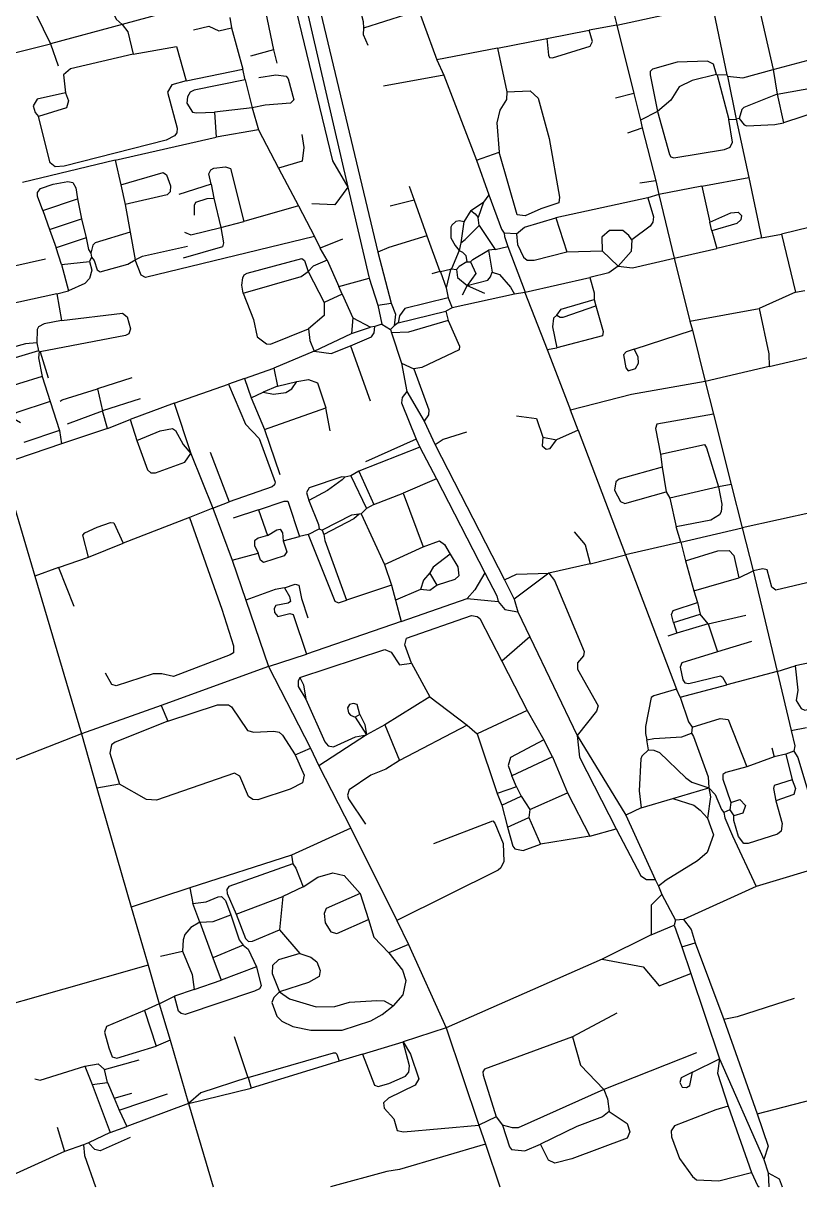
# Model space of a CAD drawing. Header units: inches. Extents: x 13511338 to 13518818, y 3653594 to 3658094.
# Drawn here: x 13512762 to 13514192, y 3653594 to 3655736 of the extents above; entities that cross this region are included whole.
import ezdxf

# ---------------------------------------------------------------- set-up
doc = ezdxf.new("R2010")
doc.units = ezdxf.units.IN
doc.header["$MEASUREMENT"] = 0

msp = doc.modelspace()

# ---------------------------------------------------------------- linework, layer by layer
for points in [[(13513174.2, 3656132.1), (13513331.6, 3655482.9), (13513359.9, 3655434.6)], [(13513197.7, 3656134.6), (13513359.9, 3655434.6)], [(13513423, 3655944.7), (13513523.7, 3655668.7)], [(13513370.7, 3655806.4), (13513349.7, 3655856.5), (13513350, 3655863.7), (13513361.7, 3655872.7), (13513418.1, 3655891.6), (13513425, 3655890.9), (13513429.2, 3655885.6), (13513444.6, 3655835.8), (13513473.3, 3655768.7), (13513474.2, 3655761.6), (13513471.6, 3655756.1), (13513465.7, 3655752), (13513388.7, 3655727.2)], [(13512745.5, 3655834.5), (13512812.1, 3655698.1)], [(13513370.7, 3655806.4), (13513388, 3655739.6), (13513388.7, 3655727.2)], [(13513835.8, 3655811.9), (13513855.2, 3655732.8)], [(13513129.9, 3655784.7), (13512944, 3655734.2)], [(13513303.3, 3655783.2), (13513415.1, 3655314.9)], [(13513197.6, 3655766.6), (13513204.4, 3655763.3), (13513207.8, 3655758), (13513223.1, 3655687.3)], [(13513855.2, 3655732.8), (13514030.6, 3655770.6)], [(13514030.6, 3655770.6), (13514057.7, 3655641.1)], [(13512926.4, 3655757.6), (13512932.8, 3655743.9), (13512944, 3655734.2)], [(13513142.7, 3655746.6), (13513145.7, 3655727.6)], [(13514118.5, 3655758.5), (13514143.3, 3655651.1)], [(13512944, 3655734.2), (13512812.1, 3655698.1)], [(13512944, 3655734.2), (13512954.5, 3655720.5), (13512964.4, 3655679.6)], [(13513075.7, 3655724.1), (13513103.5, 3655730.9), (13513122.2, 3655722.2), (13513145.7, 3655727.6)], [(13513145.7, 3655727.6), (13513166.1, 3655651.7)], [(13513388.7, 3655727.2), (13513387.7, 3655715.7), (13513396.7, 3655695.6)], [(13513726.4, 3655708.3), (13513804.5, 3655723.5)], [(13513726.4, 3655708.3), (13513729.1, 3655677.2), (13513731.4, 3655673.1), (13513736.7, 3655672.3), (13513805.8, 3655693.9), (13513810.1, 3655702.6), (13513804.5, 3655723.5)], [(13513855.2, 3655732.8), (13513804.5, 3655723.5)], [(13513855.2, 3655732.8), (13513886.4, 3655607)], [(13512748.4, 3655682.6), (13512812.1, 3655698.1)], [(13512812.1, 3655698.1), (13512826.2, 3655657.6)], [(13513635.1, 3655690.2), (13513726.4, 3655708.3)], [(13512964.4, 3655679.6), (13512849, 3655652.4), (13512836.2, 3655641.1), (13512839.7, 3655608.2)], [(13512964.4, 3655679.6), (13513044.2, 3655693.4), (13513061.8, 3655630.5)], [(13513223.1, 3655687.3), (13513180.7, 3655675.6)], [(13513223.1, 3655687.3), (13513228.7, 3655662.6)], [(13513635.1, 3655690.2), (13513523.7, 3655668.7)], [(13513635.1, 3655690.2), (13513652.4, 3655610.1)], [(13514143.3, 3655651.1), (13514235.5, 3655675.7)], [(13513523.7, 3655668.7), (13513536.8, 3655640.7)], [(13514038.7, 3655641.6), (13514033.5, 3655661.1), (13514022.2, 3655666.6), (13513966.2, 3655664.4), (13513921.2, 3655651.6), (13513916.9, 3655647.3), (13513916.5, 3655641.1), (13513929.8, 3655573.8)], [(13513061.8, 3655630.5), (13513166.1, 3655651.7)], [(13513170.7, 3655631.8), (13513076.7, 3655613.1), (13513069.2, 3655609.1), (13513064.7, 3655600.8), (13513063.2, 3655589.2), (13513073.6, 3655572.8), (13513080.7, 3655571), (13513113.9, 3655572.8)], [(13513170.7, 3655631.8), (13513166.1, 3655651.7)], [(13513170.7, 3655631.8), (13513183.6, 3655580.6)], [(13513195.7, 3655636.6), (13513227.2, 3655641.2), (13513246.3, 3655639.1), (13513249.8, 3655633.8), (13513260.5, 3655595.1), (13513254, 3655588.8), (13513207.2, 3655585.4), (13513183.6, 3655580.6)], [(13513536.8, 3655640.7), (13513425.7, 3655620.6)], [(13513536.8, 3655640.7), (13513596.6, 3655484.3)], [(13514038.7, 3655641.6), (13513993.8, 3655630.9), (13513970.3, 3655619.4), (13513954.6, 3655594.4), (13513929.8, 3655573.8)], [(13514038.7, 3655641.6), (13514040.2, 3655640.6)], [(13514057.7, 3655641.1), (13514040.2, 3655640.6)], [(13514040.2, 3655640.6), (13514061.2, 3655559.1)], [(13514057.7, 3655641.1), (13514059.2, 3655639.1)], [(13514059.2, 3655639.1), (13514087, 3655636), (13514143.3, 3655651.1)], [(13514059.2, 3655639.1), (13514075.2, 3655559.6)], [(13514143.3, 3655651.1), (13514150.4, 3655605.8)], [(13513061.8, 3655630.5), (13513035.6, 3655622.7), (13513027.7, 3655609.1), (13513045.5, 3655543.1), (13513045, 3655534.3), (13513040.6, 3655529.2), (13513025.1, 3655521.2), (13512837.1, 3655472.8), (13512820.4, 3655471.9), (13512811.7, 3655479.1), (13512790.1, 3655564.4)], [(13513652.4, 3655610.1), (13513652, 3655595.7), (13513639.4, 3655576), (13513634, 3655553), (13513638.2, 3655498.8)], [(13513652.4, 3655610.1), (13513695.7, 3655611.9), (13513710.2, 3655598.6), (13513730.5, 3655524.3), (13513749.9, 3655415.8), (13513748.1, 3655405.7), (13513715.2, 3655394.7), (13513686.6, 3655381.4), (13513671.6, 3655383.7), (13513638.2, 3655498.8)], [(13514150.4, 3655605.8), (13514222.4, 3655618.3), (13514229.9, 3655614.7), (13514235.7, 3655603.9), (13514238.7, 3655584.2), (13514235.5, 3655577.1), (13514162.2, 3655552.8)], [(13512839.7, 3655608.2), (13512787.5, 3655596.6), (13512780.4, 3655584.2), (13512784.1, 3655571.7), (13512790.1, 3655564.4)], [(13512839.7, 3655608.2), (13512845, 3655593.3), (13512841.6, 3655580.2), (13512790.1, 3655564.4)], [(13513886.4, 3655607), (13513852.7, 3655598.1)], [(13513886.4, 3655607), (13513899, 3655557.9)], [(13514150.4, 3655605.8), (13514089.2, 3655581.4), (13514085.6, 3655577.3), (13514080.7, 3655561.1)], [(13514150.4, 3655605.8), (13514162.2, 3655552.8)], [(13513183.6, 3655580.6), (13513113.9, 3655572.8)], [(13513113.9, 3655572.8), (13513117.3, 3655526.5)], [(13513183.6, 3655580.6), (13513195.5, 3655539.8)], [(13513929.8, 3655573.8), (13513899, 3655557.9)], [(13513929.8, 3655573.8), (13513952.4, 3655494.6), (13513954.9, 3655490.5), (13513960, 3655488.6), (13514053.5, 3655503.7), (13514063.7, 3655507.9), (13514068.4, 3655517.4), (13514061.2, 3655559.1)], [(13513899, 3655557.9), (13513901.9, 3655543.4)], [(13514061.2, 3655559.1), (13514075.2, 3655559.6)], [(13514080.7, 3655561.1), (13514075.2, 3655559.6)], [(13514075.2, 3655559.6), (13514098.2, 3655452.2)], [(13514080.7, 3655561.1), (13514089.7, 3655549.4), (13514094.8, 3655547.6), (13514146.1, 3655549.8), (13514162.2, 3655552.8)], [(13512931.4, 3655483.9), (13513117.3, 3655526.5)], [(13513195.5, 3655539.8), (13513117.3, 3655526.5)], [(13513195.5, 3655539.8), (13513232, 3655469.6)], [(13513275.2, 3655531.6), (13513278.6, 3655507.6), (13513275.6, 3655482.1), (13513232, 3655469.6)], [(13513875.7, 3655534.6), (13513901.9, 3655543.4)], [(13513901.9, 3655543.4), (13513926.9, 3655445.8)], [(13512931.4, 3655483.9), (13512760.4, 3655443.3)], [(13512931.4, 3655483.9), (13512941.8, 3655438.4)], [(13513596.6, 3655484.3), (13513638.2, 3655498.8)], [(13513596.6, 3655484.3), (13513619.6, 3655420.5)], [(13512653.7, 3655464.1), (13512665.3, 3655395.4), (13512700.7, 3655286), (13512706.2, 3655282.3), (13512712.2, 3655282), (13512802.7, 3655302.6)], [(13512941.8, 3655438.4), (13513019.6, 3655461.3), (13513025.9, 3655457.1), (13513033, 3655436.6), (13513032.2, 3655426.1), (13513027.1, 3655420.4), (13512949.7, 3655402.6)], [(13513108.1, 3655440.1), (13513103.8, 3655459.1), (13513107.2, 3655466.2), (13513113.2, 3655469.4), (13513134.2, 3655472.1), (13513143.7, 3655469), (13513167.9, 3655371.4)], [(13513232, 3655469.6), (13513268.6, 3655400.2)], [(13512798.2, 3655391.4), (13512788.2, 3655417.6), (13512787.9, 3655424.6), (13512793.8, 3655431.8), (13512816.7, 3655440), (13512844, 3655444.6), (13512853.2, 3655442.8), (13512858.5, 3655433), (13512862.1, 3655412.8)], [(13512941.8, 3655438.4), (13512949.7, 3655402.6)], [(13513108.1, 3655440.1), (13513048.7, 3655421.1)], [(13513108.1, 3655440.1), (13513113.2, 3655414.2)], [(13513926.9, 3655445.8), (13513897.7, 3655441.6)], [(13513926.9, 3655445.8), (13513932.4, 3655420.7)], [(13514011.8, 3655436), (13514098.2, 3655452.2)], [(13514098.2, 3655452.2), (13514121.8, 3655341.3)], [(13513359.9, 3655434.6), (13513336, 3655401.7), (13513293.7, 3655403.6)], [(13513359.9, 3655434.6), (13513399.2, 3655267.1)], [(13513472.7, 3655436.1), (13513482.1, 3655410.7)], [(13513619.6, 3655420.5), (13513609.5, 3655406.7)], [(13513619.6, 3655420.5), (13513642.8, 3655357.3), (13513647.7, 3655349.6)], [(13513932.4, 3655420.7), (13513912, 3655414.8)], [(13514011.8, 3655436), (13513932.4, 3655420.7)], [(13513932.4, 3655420.7), (13513960.9, 3655303.7)], [(13514011.8, 3655436), (13514026.7, 3655370.1)], [(13512798.2, 3655391.4), (13512862.1, 3655412.8)], [(13512862.1, 3655412.8), (13512869.2, 3655375.8)], [(13512949.7, 3655402.6), (13512959, 3655351.7)], [(13513077.2, 3655382.6), (13513077.1, 3655401), (13513079.7, 3655407), (13513100.9, 3655413.7), (13513113.2, 3655414.2)], [(13513113.2, 3655414.2), (13513126.1, 3655359.9)], [(13513268.6, 3655400.2), (13513167.9, 3655371.4)], [(13513268.6, 3655400.2), (13513298.5, 3655343.6)], [(13513482.1, 3655410.7), (13513437.7, 3655399.6)], [(13513482.1, 3655410.7), (13513505.4, 3655344.9)], [(13513586.5, 3655391.4), (13513609.5, 3655406.7)], [(13513609.5, 3655406.7), (13513599.9, 3655378.7)], [(13513912, 3655414.8), (13513742.8, 3655378.1)], [(13513912, 3655414.8), (13513923, 3655379.9), (13513921.8, 3655370.1), (13513916.4, 3655362.8), (13513882.9, 3655337.4)], [(13512798.2, 3655391.4), (13512810.5, 3655356.6)], [(13512810.5, 3655356.6), (13512869.2, 3655375.8)], [(13512869.2, 3655375.8), (13512877.9, 3655341)], [(13513586.5, 3655391.4), (13513573.2, 3655370.7)], [(13513586.5, 3655391.4), (13513594.2, 3655385.6), (13513599.9, 3655378.7)], [(13513601.5, 3655363.6), (13513599.9, 3655378.7)], [(13513670.2, 3655348.6), (13513685.4, 3655360.5), (13513742.8, 3655378.1)], [(13513742.8, 3655378.1), (13513762.9, 3655315.1)], [(13514026.7, 3655370.1), (13514065.3, 3655387.4), (13514078.5, 3655388.2), (13514084.6, 3655382.1), (13514083.6, 3655374.1), (13514076.1, 3655367.3), (13514030.2, 3655354.3)], [(13514289.2, 3655379.9), (13514158.8, 3655347.8)], [(13512810.5, 3655356.6), (13512822.4, 3655322.9)], [(13513126.1, 3655359.9), (13513130.8, 3655332), (13513128.7, 3655324.6), (13513056.2, 3655303.6)], [(13513058.7, 3655351.6), (13513070.6, 3655346.4), (13513126.1, 3655359.9)], [(13513126.1, 3655359.9), (13513167.9, 3655371.4)], [(13513573.2, 3655370.7), (13513565.6, 3655372.2), (13513558.6, 3655371.2), (13513551.2, 3655364.7), (13513549.2, 3655360.8), (13513549.6, 3655340.8), (13513557.4, 3655326.7), (13513565.1, 3655317.5)], [(13513573.2, 3655370.7), (13513567.8, 3655331.7)], [(13513567.8, 3655331.7), (13513575.9, 3655337.9), (13513601.5, 3655363.6)], [(13513601.5, 3655363.6), (13513630.9, 3655319.7)], [(13513882.9, 3655337.4), (13513877.6, 3655345.7), (13513866.5, 3655354.6), (13513841.8, 3655354.9), (13513827.5, 3655342.4), (13513828.1, 3655317)], [(13514030.2, 3655354.3), (13514026.7, 3655370.1)], [(13514030.2, 3655354.3), (13514039.6, 3655321.6)], [(13512877.9, 3655341), (13512822.4, 3655322.9)], [(13512877.9, 3655341), (13512881.9, 3655319.8), (13512886.2, 3655313.1)], [(13512959, 3655351.7), (13512894.2, 3655331.7), (13512890, 3655327.8), (13512886.2, 3655313.1)], [(13512959, 3655351.7), (13512968.3, 3655300.4)], [(13513298.5, 3655343.6), (13512987.1, 3655267.8), (13512979.2, 3655272.2), (13512968.3, 3655300.4)], [(13513298.5, 3655343.6), (13513308.6, 3655321.9)], [(13513350.2, 3655338.6), (13513308.6, 3655321.9)], [(13513505.4, 3655344.9), (13513435.3, 3655323.4), (13513415.1, 3655314.9)], [(13513505.4, 3655344.9), (13513529.2, 3655279.1)], [(13513567.8, 3655331.7), (13513565.1, 3655317.5)], [(13513670.2, 3655348.6), (13513647.7, 3655349.6)], [(13513647.7, 3655349.6), (13513648, 3655343.3), (13513654.7, 3655325.2)], [(13513670.2, 3655348.6), (13513672.3, 3655328.7), (13513683, 3655305.6), (13513690.2, 3655299.7), (13513702.8, 3655300.1), (13513762.9, 3655315.1)], [(13513882.9, 3655337.4), (13513881.9, 3655316.1), (13513857.4, 3655288.9)], [(13514121.8, 3655341.3), (13514039.6, 3655321.6)], [(13514121.8, 3655341.3), (13514158.8, 3655347.8)], [(13514158.8, 3655347.8), (13514184.5, 3655241.2)], [(13512832.4, 3655292), (13512822.4, 3655322.9)], [(13512886.2, 3655313.1), (13512887.7, 3655305.6)], [(13512968.3, 3655300.4), (13512981.7, 3655307.1), (13513064.7, 3655325.6)], [(13513321.5, 3655300.2), (13513308.6, 3655321.9)], [(13513415.1, 3655314.9), (13513439.7, 3655221.1)], [(13513565.1, 3655317.5), (13513550.7, 3655284.1)], [(13513565.1, 3655317.5), (13513571, 3655314.6), (13513577.1, 3655308.5), (13513579.2, 3655297.1)], [(13513585.7, 3655297.1), (13513590, 3655301.5), (13513619, 3655318.7)], [(13513630.9, 3655319.7), (13513619, 3655318.7)], [(13513619, 3655318.7), (13513625.5, 3655277.7)], [(13513630.9, 3655319.7), (13513654.7, 3655325.2)], [(13513654.7, 3655325.2), (13513686.2, 3655241.1)], [(13513762.9, 3655315.1), (13513828.1, 3655317)], [(13513828.1, 3655317), (13513857.4, 3655288.9)], [(13513960.9, 3655303.7), (13514039.6, 3655321.6)], [(13512832.4, 3655292), (13512884.2, 3655297.6)], [(13512832.4, 3655292), (13512845.1, 3655243.8)], [(13512884.2, 3655297.6), (13512888.4, 3655281.6), (13512883.9, 3655266.4), (13512875.1, 3655257.3), (13512845.1, 3655243.8)], [(13512887.7, 3655305.6), (13512884.2, 3655297.6)], [(13512887.7, 3655305.6), (13512892.6, 3655299.6), (13512898.3, 3655281.9), (13512903.6, 3655278.8), (13512954.5, 3655292.8), (13512968.3, 3655300.4)], [(13513167.1, 3655239.5), (13513164.8, 3655253.8), (13513166.4, 3655267.2), (13513169, 3655272.8), (13513174.6, 3655275.9), (13513274.8, 3655303), (13513280.1, 3655299.5), (13513286.9, 3655279.4)], [(13513321.5, 3655300.2), (13513295.8, 3655288.8), (13513286.9, 3655279.4)], [(13513321.5, 3655300.2), (13513342.9, 3655251.3)], [(13513579.2, 3655297.1), (13513564.9, 3655288.1), (13513559.7, 3655282.6)], [(13513579.2, 3655297.1), (13513585.7, 3655297.1)], [(13513585.7, 3655297.1), (13513595.6, 3655275.2), (13513579.3, 3655253.1)], [(13513857.4, 3655288.9), (13513840.4, 3655276.6), (13513805.3, 3655268.2)], [(13513857.4, 3655288.9), (13513883.8, 3655286.1), (13513960.9, 3655303.7)], [(13513960.9, 3655303.7), (13513989.6, 3655187.7)], [(13513167.1, 3655239.5), (13513273.6, 3655269.7), (13513286.9, 3655279.4)], [(13513286.9, 3655279.4), (13513316.2, 3655221.8)], [(13513342.9, 3655251.3), (13513399.2, 3655267.1)], [(13513399.2, 3655267.1), (13513414.7, 3655217.1)], [(13513529.2, 3655279.1), (13513514.7, 3655274.6)], [(13513529.2, 3655279.1), (13513530.2, 3655278.6)], [(13513548.7, 3655282.6), (13513530.2, 3655278.6)], [(13513530.2, 3655278.6), (13513540.8, 3655249.2)], [(13513548.7, 3655282.6), (13513540.8, 3655249.2)], [(13513550.7, 3655284.1), (13513548.7, 3655282.6)], [(13513550.7, 3655284.1), (13513559.7, 3655282.6)], [(13513559.7, 3655282.6), (13513561.9, 3655268.3), (13513579.3, 3655253.1)], [(13513579.3, 3655253.1), (13513617.5, 3655263.4), (13513622.8, 3655269.5), (13513625.5, 3655277.7)], [(13513625.5, 3655277.7), (13513639, 3655273.3), (13513659.6, 3655250), (13513666.7, 3655237.6)], [(13513686.2, 3655241.1), (13513805.3, 3655268.2)], [(13513805.3, 3655268.2), (13513813.6, 3655240.1), (13513813.7, 3655227.6)], [(13513349.5, 3655237.5), (13513342.9, 3655251.3)], [(13513540.8, 3655249.2), (13513544.7, 3655230.6)], [(13513579.3, 3655253.1), (13513570.2, 3655235.6)], [(13513579.3, 3655253.1), (13513611.7, 3655239.1)], [(13512823.9, 3655238.2), (13512657.8, 3655201.5)], [(13512823.9, 3655238.2), (13512845.1, 3655243.8)], [(13512823.9, 3655238.2), (13512832.4, 3655189.1)], [(13513167.1, 3655239.5), (13513186.1, 3655190.6), (13513192.9, 3655158.5), (13513210.2, 3655145.9), (13513217.2, 3655145.2), (13513287.5, 3655173.6)], [(13513349.5, 3655237.5), (13513316.2, 3655221.8)], [(13513349.5, 3655237.5), (13513368.7, 3655193.9)], [(13513544.7, 3655230.6), (13513465, 3655210.9), (13513455.2, 3655197.6), (13513452.7, 3655184.6)], [(13513544.7, 3655230.6), (13513551.7, 3655212.1)], [(13513666.7, 3655237.6), (13513551.7, 3655212.1)], [(13513685.7, 3655240.6), (13513666.7, 3655237.6)], [(13513686.2, 3655241.1), (13513685.7, 3655240.6)], [(13513685.7, 3655240.6), (13513726.9, 3655135.2)], [(13513744.7, 3655198.6), (13513752.7, 3655209.9), (13513813.7, 3655227.6)], [(13513813.7, 3655227.6), (13513816.7, 3655216.1)], [(13514184.5, 3655241.2), (13514117.1, 3655211)], [(13514184.5, 3655241.2), (13514201.4, 3655244.3)], [(13512832.4, 3655189.1), (13512944.7, 3655202.6), (13512953.5, 3655195.6), (13512959.3, 3655173.4), (13512956.1, 3655164.4), (13512950.5, 3655161.3), (13512793.2, 3655131.1)], [(13513316.2, 3655221.8), (13513316, 3655197.9), (13513287.5, 3655173.6)], [(13513414.7, 3655217.1), (13513439.7, 3655221.1)], [(13513414.7, 3655217.1), (13513422.2, 3655182.1)], [(13513439.7, 3655221.1), (13513447.5, 3655200.8), (13513445.2, 3655179.1)], [(13513452.7, 3655184.6), (13513540.2, 3655206.1)], [(13513551.7, 3655212.1), (13513540.2, 3655206.1)], [(13513540.2, 3655206.1), (13513544.7, 3655189.1)], [(13513744.7, 3655198.6), (13513750.8, 3655194.8), (13513756.4, 3655195), (13513816.7, 3655216.1)], [(13513816.7, 3655216.1), (13513830.2, 3655168.6), (13513829.1, 3655160.6), (13513744.8, 3655138.3)], [(13513989.6, 3655187.7), (13514117.1, 3655211)], [(13514117.1, 3655211), (13514135.2, 3655127.6), (13514135.8, 3655104.1)], [(13512832.4, 3655189.1), (13512800.4, 3655183), (13512790.2, 3655177.1), (13512787.7, 3655172), (13512787.2, 3655147.6)], [(13513368.7, 3655193.9), (13513366.7, 3655165.1)], [(13513368.7, 3655193.9), (13513401.2, 3655176.6)], [(13513422.2, 3655182.1), (13513409.7, 3655177.6)], [(13513422.2, 3655182.1), (13513438.2, 3655172.6)], [(13513544.7, 3655189.1), (13513471.3, 3655167.4), (13513440.2, 3655166.1)], [(13513452.7, 3655184.6), (13513445.2, 3655179.1)], [(13513544.7, 3655189.1), (13513565.3, 3655141.7), (13513565.1, 3655134.9), (13513496.1, 3655102.3), (13513481.2, 3655099.6)], [(13513744.7, 3655198.6), (13513738.5, 3655193.3), (13513737, 3655177.1), (13513744.8, 3655138.3)], [(13513989.6, 3655187.7), (13513994.4, 3655170.9)], [(13513287.5, 3655173.6), (13513289.9, 3655151.9), (13513297.7, 3655132.6)], [(13513297.7, 3655132.6), (13513366.7, 3655165.1)], [(13513364.9, 3655142.4), (13513403.2, 3655158.8), (13513408.3, 3655166), (13513409.7, 3655177.6)], [(13513366.7, 3655165.1), (13513401.2, 3655176.6)], [(13513409.7, 3655177.6), (13513401.2, 3655176.6)], [(13513445.2, 3655179.1), (13513438.2, 3655172.6)], [(13513438.2, 3655172.6), (13513440.2, 3655166.1)], [(13513440.2, 3655166.1), (13513458.7, 3655110.1)], [(13513887.3, 3655135.8), (13513994.4, 3655170.9)], [(13513994.4, 3655170.9), (13514017.9, 3655076.7)], [(13512787.2, 3655147.6), (13512765.8, 3655145.8), (13512698.2, 3655127.6)], [(13512787.2, 3655147.6), (13512790.2, 3655133.1)], [(13513297.7, 3655132.6), (13513329.3, 3655127.9), (13513364.9, 3655142.4)], [(13513364.9, 3655142.4), (13513400.7, 3655041.1)], [(13513726.9, 3655135.2), (13513744.8, 3655138.3)], [(13512790.2, 3655133.1), (13512701.7, 3655106.6)], [(13512791.2, 3655131.6), (13512790, 3655120.3), (13512796.6, 3655085.9)], [(13512790.2, 3655133.1), (13512791.2, 3655131.6)], [(13512791.2, 3655131.6), (13512793.2, 3655131.1)], [(13512793.2, 3655131.1), (13512807.7, 3655083.6)], [(13513297.7, 3655132.6), (13513223.4, 3655101.2)], [(13513726.9, 3655135.2), (13513769.9, 3655023.8)], [(13513887.3, 3655135.8), (13513872.2, 3655131.1), (13513867.6, 3655125.6), (13513871.8, 3655101.7), (13513876.2, 3655096.1), (13513889.5, 3655100.2), (13513895.3, 3655110.5), (13513894.4, 3655121.7), (13513887.3, 3655135.8)], [(13514135.8, 3655104.1), (13514228, 3655125.6)], [(13513169.7, 3655081.9), (13513223.4, 3655101.2)], [(13513223.4, 3655101.2), (13513229.9, 3655068.1)], [(13513458.7, 3655110.1), (13513468.2, 3655058.1)], [(13513458.7, 3655110.1), (13513481.2, 3655099.6)], [(13513481.2, 3655099.6), (13513509.2, 3655024.6), (13513508.3, 3655015.2), (13513500.2, 3655003.6)], [(13514135.8, 3655104.1), (13514017.9, 3655076.7)], [(13512796.6, 3655085.9), (13512708.8, 3655059), (13512690.4, 3655061.2)], [(13512796.6, 3655085.9), (13512811.4, 3655039.5)], [(13512961.7, 3655083.1), (13512898.9, 3655062.9)], [(13513169.7, 3655081.9), (13513140, 3655071.6)], [(13513169.7, 3655081.9), (13513181.5, 3655046.4)], [(13513204.1, 3655057.2), (13513222.9, 3655053), (13513245.6, 3655056), (13513256.4, 3655062.9), (13513265.6, 3655076.3)], [(13513229.9, 3655068.1), (13513265.6, 3655076.3)], [(13513265.6, 3655076.3), (13513287.4, 3655080.5), (13513304.1, 3655074.2), (13513319.1, 3655028.1)], [(13514017.9, 3655076.7), (13513882.3, 3655052.8), (13513769.9, 3655023.8)], [(13514017.9, 3655076.7), (13514033.2, 3655016.2)], [(13512829.7, 3655040.1), (13512833.8, 3655042.9), (13512898.9, 3655062.9)], [(13512898.9, 3655062.9), (13512908, 3655022.6)], [(13513039.7, 3655036.8), (13513140, 3655071.6)], [(13513140, 3655071.6), (13513171.4, 3654998.2), (13513196.5, 3654971.5), (13513225.9, 3654890.9), (13513224.5, 3654886.2), (13513220.1, 3654882.7), (13513141.3, 3654855.2)], [(13513181.5, 3655046.4), (13513204.1, 3655057.2)], [(13513229.9, 3655068.1), (13513204.1, 3655057.2)], [(13513468.2, 3655058.1), (13513459.6, 3655046.8), (13513458.5, 3655037.3), (13513485.6, 3654970.4)], [(13513468.2, 3655058.1), (13513500.2, 3655003.6)], [(13512811.4, 3655039.5), (13512748.3, 3655019), (13512744.7, 3655013.8), (13512745.2, 3655008.1), (13512756.7, 3655001.1)], [(13512811.4, 3655039.5), (13512828.7, 3654986.4)], [(13512977.2, 3655044.6), (13512908, 3655022.6)], [(13513039.7, 3655036.8), (13512958.8, 3655006.4)], [(13513039.7, 3655036.8), (13513070.7, 3654943.7)], [(13513181.5, 3655046.4), (13513206.3, 3654988.4)], [(13512843.2, 3654998.6), (13512908, 3655022.6)], [(13512917.3, 3654990.1), (13512908, 3655022.6)], [(13513206.3, 3654988.4), (13513319.1, 3655028.1)], [(13513327.4, 3654985.7), (13513319.1, 3655028.1)], [(13513670.7, 3655013.6), (13513707.2, 3655008.6), (13513719.1, 3654973.8)], [(13513784.1, 3654987), (13513769.9, 3655023.8)], [(13514033.2, 3655016.2), (13513928.7, 3654997.8), (13513926.6, 3654990.1), (13513935.6, 3654942.8)], [(13514033.2, 3655016.2), (13514065.8, 3654886.9)], [(13512917.3, 3654990.1), (13512832.1, 3654961.5)], [(13512917.3, 3654990.1), (13512958.8, 3655006.4)], [(13512958.8, 3655006.4), (13512970.9, 3654968)], [(13512970.9, 3654968), (13513014.3, 3654985.4), (13513037, 3654990.3), (13513042.3, 3654986.6), (13513056.5, 3654960.3), (13513070.7, 3654943.7)], [(13513206.3, 3654988.4), (13513234.2, 3654905.6)], [(13513500.2, 3655003.6), (13513520.7, 3654960.1)], [(13512828.7, 3654986.4), (13512762.7, 3654964.1)], [(13512828.7, 3654986.4), (13512832.1, 3654961.5)], [(13512970.9, 3654968), (13512990.5, 3654914.1), (13512996.8, 3654908.2), (13513005.6, 3654908.4), (13513059.7, 3654928), (13513070.7, 3654943.7)], [(13513485.6, 3654970.4), (13513392.2, 3654928.6)], [(13513485.6, 3654970.4), (13513492.5, 3654955.9)], [(13513578.3, 3654983.3), (13513535.4, 3654969.7), (13513520.7, 3654960.1)], [(13513719.1, 3654973.8), (13513717.6, 3654958.1), (13513724.8, 3654951.9), (13513732.5, 3654953.1), (13513744.1, 3654969)], [(13513719.1, 3654973.8), (13513744.1, 3654969)], [(13513784.1, 3654987), (13513744.1, 3654969)], [(13513784.1, 3654987), (13513871.3, 3654757.6)], [(13512832.1, 3654961.5), (13512722.4, 3654924.1)], [(13513106.2, 3654946.6), (13513141.3, 3654855.2)], [(13513492.5, 3654955.9), (13513379.9, 3654911.3)], [(13513492.5, 3654955.9), (13513522.9, 3654897.1)], [(13513520.7, 3654960.1), (13513648.2, 3654711.1)], [(13513935.6, 3654942.8), (13514016.7, 3654960.8), (13514020.5, 3654954.7), (13514042.2, 3654882.8)], [(13512722.4, 3654924.1), (13512783.1, 3654718.2)], [(13513070.7, 3654943.7), (13513110.9, 3654843.6)], [(13513935.6, 3654942.8), (13513938.6, 3654919)], [(13513365.2, 3654903.1), (13513354.2, 3654900.1)], [(13513379.9, 3654911.3), (13513365.2, 3654903.1)], [(13513365.2, 3654903.1), (13513394.2, 3654842.6)], [(13513379.9, 3654911.3), (13513407.7, 3654850.1)], [(13513938.6, 3654919), (13513859.2, 3654897), (13513853.3, 3654891.6), (13513851, 3654876.6), (13513862, 3654855.6), (13513869.7, 3654851.6), (13513946.2, 3654873.6)], [(13513938.6, 3654919), (13513946.2, 3654873.6)], [(13513354.2, 3654900.1), (13513348.4, 3654900.7), (13513288.8, 3654880.8), (13513283.5, 3654872.1), (13513287.6, 3654857.5)], [(13513354.2, 3654900.1), (13513349.6, 3654895.3), (13513322.5, 3654876.1), (13513287.6, 3654857.5)], [(13513522.9, 3654897.1), (13513461.4, 3654871.2)], [(13513522.9, 3654897.1), (13513612, 3654724)], [(13514042.2, 3654882.8), (13513952.7, 3654861.6)], [(13514042.2, 3654882.8), (13514048.6, 3654850.4), (13514047.1, 3654836.4), (13514044.1, 3654831), (13514028.5, 3654821.4), (13513964.2, 3654808.8)], [(13514065.8, 3654886.9), (13514042.2, 3654882.8)], [(13514065.8, 3654886.9), (13514086.1, 3654806.8)], [(13513407.7, 3654850.1), (13513461.4, 3654871.2)], [(13513461.4, 3654871.2), (13513498.6, 3654772.4)], [(13513946.2, 3654873.6), (13513952.7, 3654861.6)], [(13513952.7, 3654861.6), (13513964.2, 3654808.8)], [(13513110.9, 3654843.6), (13513068, 3654826)], [(13513110.9, 3654843.6), (13513141.3, 3654855.2)], [(13513110.9, 3654843.6), (13513146.8, 3654747.5)], [(13513194.9, 3654840.2), (13513148.7, 3654825.1)], [(13513194.9, 3654840.2), (13513242.6, 3654856.3), (13513249, 3654856.1), (13513270.5, 3654791.4)], [(13513194.9, 3654840.2), (13513211.6, 3654793.2)], [(13513287.6, 3654857.5), (13513305.9, 3654813.5), (13513306.7, 3654805.1)], [(13513384.2, 3654833.1), (13513394.2, 3654842.6)], [(13513407.7, 3654850.1), (13513394.2, 3654842.6)], [(13512881.8, 3654753.3), (13512871.5, 3654793.4), (13512875.3, 3654797.7), (13512897.8, 3654808.4), (13512922.6, 3654816.6), (13512928.6, 3654816.3), (13512946.1, 3654778.7)], [(13513068, 3654826), (13513127.8, 3654657.5), (13513149, 3654589.5), (13513149, 3654577), (13513143.2, 3654573), (13513038.6, 3654533.4), (13513017.2, 3654538.4), (13513001.3, 3654538.3), (13512933.1, 3654515.9), (13512925.2, 3654518.3), (13512913.2, 3654539.6)], [(13513068, 3654826), (13512946.1, 3654778.7)], [(13513380.7, 3654832.1), (13513366.6, 3654830.3), (13513312.2, 3654802.6)], [(13513380.7, 3654832.1), (13513371, 3654823.4), (13513315.7, 3654794.6)], [(13513384.2, 3654833.1), (13513380.7, 3654832.1)], [(13513384.2, 3654833.1), (13513427.2, 3654739.6)], [(13514219.9, 3654836.8), (13514086.1, 3654806.8)], [(13514219.9, 3654836.8), (13514250.1, 3654733.1), (13514249.1, 3654716.1), (13514148.3, 3654692.1), (13514140.4, 3654697.8), (13514132.4, 3654729.7), (13514123.9, 3654731.3), (13514106.1, 3654728.1)], [(13513211.6, 3654793.2), (13513229.2, 3654803.6), (13513235.3, 3654804.5), (13513239.7, 3654797.6), (13513240.9, 3654783.2)], [(13513286.9, 3654794.7), (13513306.7, 3654805.1)], [(13513306.7, 3654805.1), (13513312.2, 3654802.6)], [(13513312.2, 3654802.6), (13513315.7, 3654794.6)], [(13513776.7, 3654799.6), (13513796.8, 3654776), (13513806, 3654741)], [(13513972.9, 3654780.9), (13513964.2, 3654808.8)], [(13513972.9, 3654780.9), (13514086.1, 3654806.8)], [(13514086.1, 3654806.8), (13514106.1, 3654728.1)], [(13512881.8, 3654753.3), (13512946.1, 3654778.7)], [(13513211.6, 3654793.2), (13513194.7, 3654788), (13513187.9, 3654783.1), (13513188, 3654774.5), (13513194.7, 3654760.4)], [(13513240.9, 3654783.2), (13513247.2, 3654762.8), (13513242.7, 3654755.8), (13513204.3, 3654743.1), (13513198.8, 3654747.5), (13513194.7, 3654760.4)], [(13513240.9, 3654783.2), (13513270.5, 3654791.4)], [(13513286.9, 3654794.7), (13513270.5, 3654791.4)], [(13513286.9, 3654794.7), (13513335.7, 3654672.3), (13513342.6, 3654668.9), (13513357, 3654674)], [(13513315.7, 3654794.6), (13513317.2, 3654783.6), (13513357, 3654674)], [(13513498.6, 3654772.4), (13513528.5, 3654782.9), (13513537.5, 3654776.1), (13513548.1, 3654758.8)], [(13513972.9, 3654780.9), (13513871.3, 3654757.6)], [(13513972.9, 3654780.9), (13513981.8, 3654746.4)], [(13512827, 3654734), (13512881.8, 3654753.3)], [(13513146.8, 3654747.5), (13513194.7, 3654760.4)], [(13513427.2, 3654739.6), (13513498.6, 3654772.4)], [(13513548.1, 3654758.8), (13513517.1, 3654734.4), (13513510.6, 3654724.4)], [(13513548.1, 3654758.8), (13513562.3, 3654735.5), (13513563.9, 3654718.8), (13513556.7, 3654712.2), (13513524.4, 3654701.8)], [(13513806, 3654741), (13513871.3, 3654757.6)], [(13513871.3, 3654757.6), (13513964.8, 3654509.7)], [(13513981.8, 3654746.4), (13514041.2, 3654765), (13514062.2, 3654765.3), (13514070.5, 3654756.2), (13514079.9, 3654715.3)], [(13512827, 3654734), (13512783.1, 3654718.2)], [(13512827, 3654734), (13512855.2, 3654662.6)], [(13513146.8, 3654747.5), (13513172.1, 3654674)], [(13513427.2, 3654739.6), (13513440.2, 3654701.4)], [(13513806, 3654741), (13513730, 3654723.3)], [(13513981.8, 3654746.4), (13513997.2, 3654690.8)], [(13512783.1, 3654718.2), (13512868.9, 3654427.5)], [(13513510.6, 3654724.4), (13513499.3, 3654710.5), (13513493.5, 3654693.5)], [(13513524.4, 3654701.8), (13513510.6, 3654724.4)], [(13513612, 3654724), (13513593.5, 3654692.7), (13513579.6, 3654676.9)], [(13513612, 3654724), (13513634, 3654682.1), (13513636.7, 3654671.6)], [(13513648.2, 3654711.1), (13513670.6, 3654722), (13513730, 3654723.3)], [(13513648.2, 3654711.1), (13513666.2, 3654675.6)], [(13513730, 3654723.3), (13513666.2, 3654675.6)], [(13513730, 3654723.3), (13513740.6, 3654710), (13513794.9, 3654579.6), (13513793.7, 3654571.6), (13513782.6, 3654558.6), (13513782.5, 3654546.7), (13513820.7, 3654479.5), (13513817.7, 3654469.2), (13513782, 3654424.9)], [(13513997.2, 3654690.8), (13514079.9, 3654715.3)], [(13514079.9, 3654715.3), (13514106.1, 3654728.1)], [(13514106.1, 3654728.1), (13514150.4, 3654542.5)], [(13513242.9, 3654696.8), (13513226.2, 3654693.5), (13513172.1, 3654674)], [(13513242.9, 3654696.8), (13513252.2, 3654680.6), (13513254, 3654671.6), (13513249.6, 3654668.4), (13513227.4, 3654663.8), (13513223.9, 3654658.5), (13513224.9, 3654651.2), (13513231, 3654643.8), (13513252.8, 3654649.6), (13513259, 3654647.3), (13513283.8, 3654574.6)], [(13513242.9, 3654696.8), (13513263, 3654703.4), (13513269.5, 3654701.7), (13513274.5, 3654676.8), (13513286.2, 3654641.6)], [(13513440.2, 3654701.4), (13513357, 3654674)], [(13513440.2, 3654701.4), (13513447.8, 3654673.6)], [(13513493.5, 3654693.5), (13513447.8, 3654673.6)], [(13513524.4, 3654701.8), (13513511, 3654691.9), (13513493.5, 3654693.5)], [(13513997.2, 3654690.8), (13514003.7, 3654669.3)], [(13513172.1, 3654674), (13513213.5, 3654551.9)], [(13513447.8, 3654673.6), (13513458.1, 3654634.5)], [(13513458.1, 3654634.5), (13513579.6, 3654676.9)], [(13513579.6, 3654676.9), (13513636.7, 3654671.6)], [(13513636.7, 3654671.6), (13513648.8, 3654656.5), (13513672.7, 3654652.6)], [(13513666.2, 3654675.6), (13513672.7, 3654652.6)], [(13513959.8, 3654633), (13513955.9, 3654647.2), (13513959.2, 3654654.8), (13514003.7, 3654669.3)], [(13514003.7, 3654669.3), (13514008.9, 3654647.9)], [(13513476.7, 3654557.6), (13513465, 3654591.8), (13513468, 3654603.8), (13513587.8, 3654645.6), (13513597.9, 3654644), (13513602.7, 3654640.1), (13513643.3, 3654561.7)], [(13513672.7, 3654652.6), (13513694.7, 3654606.6)], [(13513959.8, 3654633), (13514008.9, 3654647.9)], [(13514023.7, 3654630.3), (13514008.9, 3654647.9)], [(13514023.7, 3654630.3), (13514092.7, 3654646.1)], [(13513458.1, 3654634.5), (13513283.8, 3654574.6)], [(13513959.8, 3654633), (13513965.5, 3654613)], [(13514023.7, 3654630.3), (13513965.5, 3654613)], [(13514023.7, 3654630.3), (13514040.5, 3654578.7)], [(13513694.7, 3654606.6), (13513643.3, 3654561.7)], [(13513694.7, 3654606.6), (13513782, 3654424.9)], [(13513965.5, 3654613), (13513949.2, 3654607.6)], [(13513271.6, 3654531.7), (13513427.7, 3654583.2), (13513439.5, 3654578.4), (13513454.9, 3654555.1), (13513476.7, 3654557.6)], [(13514103.2, 3654597.6), (13514040.5, 3654578.7)], [(13514419.6, 3654602), (13514183.7, 3654553)], [(13513213.5, 3654551.9), (13513283.8, 3654574.6)], [(13513643.3, 3654561.7), (13513690.3, 3654470.9)], [(13514040.5, 3654578.7), (13513974.9, 3654558.7), (13513971.8, 3654550.5), (13513976.8, 3654527.3), (13513980.5, 3654521.5), (13513988, 3654520.6), (13514045.9, 3654534.3), (13514050, 3654532.2), (13514057.8, 3654518.1)], [(13513213.5, 3654551.9), (13513015.9, 3654479.8)], [(13513213.5, 3654551.9), (13513291.1, 3654401.2)], [(13513476.7, 3654557.6), (13513510.8, 3654496)], [(13514150.4, 3654542.5), (13514057.8, 3654518.1)], [(13514150.4, 3654542.5), (13514183.7, 3654553)], [(13514150.4, 3654542.5), (13514176.2, 3654434.1)], [(13514183.7, 3654553), (13514188.6, 3654508.4), (13514185.6, 3654489.1), (13514194.6, 3654474.6), (13514201.2, 3654471.1), (13514313.3, 3654499.1), (13514317.7, 3654514.5), (13514314.7, 3654554.6)], [(13513271.6, 3654531.7), (13513268, 3654524.6), (13513268.1, 3654514.7), (13513282.3, 3654491.7)], [(13513271.6, 3654531.7), (13513277.9, 3654518.2), (13513282.3, 3654491.7)], [(13513972, 3654495.5), (13514057.8, 3654518.1)], [(13513510.8, 3654496), (13513428.1, 3654444.6)], [(13513510.8, 3654496), (13513579.7, 3654443.7)], [(13513964.8, 3654509.7), (13513923.2, 3654497.6), (13513918.4, 3654494.4), (13513908.3, 3654441), (13513908.3, 3654428.2), (13513910.6, 3654416.6)], [(13513972, 3654495.5), (13513964.8, 3654509.7)], [(13513972, 3654495.5), (13513986.9, 3654449.8), (13513994.2, 3654440.1)], [(13513015.9, 3654479.8), (13512868.9, 3654427.5)], [(13513015.9, 3654479.8), (13513028.3, 3654451.2)], [(13513028.3, 3654451.2), (13513119.8, 3654480.9), (13513140, 3654481.4), (13513145.5, 3654477.3), (13513175.2, 3654434.1), (13513186.9, 3654430.6), (13513223.4, 3654432.7), (13513233.2, 3654430.7), (13513239.5, 3654425), (13513262.9, 3654388.9)], [(13513282.3, 3654491.7), (13513317.6, 3654413.1), (13513323.5, 3654405.7), (13513333.1, 3654403.5), (13513373.6, 3654422.4), (13513394.3, 3654425.7)], [(13513381.7, 3654463.6), (13513376.7, 3654481.7), (13513370.1, 3654483.9), (13513362.8, 3654481.8), (13513359.2, 3654475.7), (13513361.1, 3654466.6), (13513364.6, 3654462.1), (13513373.2, 3654458.6)], [(13513381.7, 3654463.6), (13513373.2, 3654458.6)], [(13513373.2, 3654458.6), (13513394.3, 3654425.7)], [(13513381.7, 3654463.6), (13513391.2, 3654444.7), (13513394.3, 3654425.7)], [(13513690.3, 3654470.9), (13513597.7, 3654428)], [(13513690.3, 3654470.9), (13513720.6, 3654416.9)], [(13513994.2, 3654440.1), (13514045.6, 3654456.1), (13514060.1, 3654453.9), (13514094.8, 3654367)], [(13513028.3, 3654451.2), (13512931.2, 3654412.1), (13512924.5, 3654407.5), (13512921.1, 3654392.1), (13512939.3, 3654334.9)], [(13513428.1, 3654444.6), (13513394.3, 3654425.7)], [(13513428.1, 3654444.6), (13513454.7, 3654378.6)], [(13513579.7, 3654443.7), (13513454.7, 3654378.6)], [(13513579.7, 3654443.7), (13513597.7, 3654428)], [(13513994.2, 3654440.1), (13513992.7, 3654429.1)], [(13514176.2, 3654434.1), (13514204.8, 3654439.3)], [(13514176.2, 3654434.1), (13514183, 3654405.6), (13514181.2, 3654395.6)], [(13512868.9, 3654427.5), (13512669.7, 3654349.8)], [(13512868.9, 3654427.5), (13512897.6, 3654327.7)], [(13513394.3, 3654425.7), (13513306.4, 3654368.9)], [(13513597.7, 3654428), (13513635, 3654318.1)], [(13513720.6, 3654416.9), (13513659.5, 3654384.4), (13513655.1, 3654369.2), (13513662.1, 3654350.2)], [(13513736.9, 3654385.2), (13513720.6, 3654416.9)], [(13513782, 3654424.9), (13513871.7, 3654278.1)], [(13513782, 3654424.9), (13513786.5, 3654384.9), (13513853.9, 3654252.8)], [(13513910.6, 3654416.6), (13513923.4, 3654419), (13513975, 3654422.3), (13513992.7, 3654429.1)], [(13513913.3, 3654398.4), (13513910.6, 3654416.6)], [(13513992.7, 3654429.1), (13513996.6, 3654422.9), (13514023.4, 3654348.6), (13514024.4, 3654328.6)], [(13513262.9, 3654388.9), (13513279.1, 3654351.6), (13513276.3, 3654337.4), (13513253.6, 3654325.7), (13513193.7, 3654306.5), (13513184.8, 3654306.6), (13513176.8, 3654312.3), (13513161, 3654349.5), (13513151.1, 3654355.3), (13513007.3, 3654305.7), (13512989.1, 3654307), (13512939.3, 3654334.9)], [(13513262.9, 3654388.9), (13513291.1, 3654401.2)], [(13513291.1, 3654401.2), (13513306.4, 3654368.9)], [(13513913.3, 3654398.4), (13513901.4, 3654386.8), (13513899.3, 3654381.9), (13513896.1, 3654322.8), (13513900.2, 3654291.6)], [(13513913.3, 3654398.4), (13513923.1, 3654397.4), (13513933.9, 3654393.2), (13513982.2, 3654346.7), (13513993.1, 3654339), (13514024.4, 3654328.6)], [(13514140.7, 3654402.1), (13514145.2, 3654385.1)], [(13514166.2, 3654390.1), (13514145.2, 3654385.1)], [(13514181.2, 3654395.6), (13514166.2, 3654390.1)], [(13514166.2, 3654390.1), (13514178.1, 3654342.9)], [(13514181.2, 3654395.6), (13514188.7, 3654384.4), (13514211.7, 3654306.1)], [(13513306.4, 3654368.9), (13513365, 3654254)], [(13513454.7, 3654378.6), (13513429.5, 3654362.9), (13513402.2, 3654351.9), (13513362.1, 3654324.9), (13513359.4, 3654315.1), (13513360.7, 3654308.2), (13513392, 3654261.1)], [(13513736.9, 3654385.2), (13513662.1, 3654350.2)], [(13513736.9, 3654385.2), (13513764.3, 3654319.2)], [(13514094.8, 3654367), (13514055.7, 3654356.4), (13514050.6, 3654352.9), (13514050.4, 3654344.1), (13514065.2, 3654301.1)], [(13514145.2, 3654385.1), (13514094.8, 3654367)], [(13513670.1, 3654330.2), (13513662.1, 3654350.2)], [(13512939.3, 3654334.9), (13512897.6, 3654327.7)], [(13512897.6, 3654327.7), (13512960.7, 3654108.7)], [(13513670.1, 3654330.2), (13513635, 3654318.1)], [(13513670.1, 3654330.2), (13513678.8, 3654313.2)], [(13513958.3, 3654308.8), (13514024.4, 3654328.6)], [(13514024.4, 3654328.6), (13514028, 3654312), (13514022.5, 3654272.5)], [(13514024.4, 3654328.6), (13514036.2, 3654315.9), (13514047.8, 3654288.4), (13514052.2, 3654282.6)], [(13514178.1, 3654342.9), (13514145.2, 3654332.7), (13514143.8, 3654327.2), (13514148.1, 3654304.6)], [(13514178.1, 3654342.9), (13514184.2, 3654327), (13514181.2, 3654316), (13514148.1, 3654304.6)], [(13513635, 3654318.1), (13513643.1, 3654296.3)], [(13513643.1, 3654296.3), (13513678.8, 3654313.2)], [(13513678.8, 3654313.2), (13513695.2, 3654288.1)], [(13513695.2, 3654288.1), (13513764.3, 3654319.2)], [(13513764.3, 3654319.2), (13513805.2, 3654239.6)], [(13513900.2, 3654291.6), (13513958.3, 3654308.8)], [(13513958.3, 3654308.8), (13513997, 3654296.4), (13514008.5, 3654287.3), (13514022.5, 3654272.5)], [(13514065.2, 3654301.1), (13514082, 3654307), (13514092.2, 3654295.5), (13514087.3, 3654281.7), (13514070.7, 3654276.6)], [(13514148.1, 3654304.6), (13514159.6, 3654262.6), (13514157.8, 3654248.8), (13514151.1, 3654242.7), (13514097.1, 3654225.7), (13514088.9, 3654225.7), (13514079.2, 3654238.6), (13514070.8, 3654268.1), (13514070.7, 3654276.6)], [(13513643.1, 3654296.3), (13513653.7, 3654255.9)], [(13513695.2, 3654288.1), (13513692.9, 3654273.6)], [(13513900.2, 3654291.6), (13513871.7, 3654278.1)], [(13514063.2, 3654287.6), (13514052.2, 3654282.6)], [(13514052.2, 3654282.6), (13514053.9, 3654273.2), (13514068.4, 3654239.7), (13514111.9, 3654146.7)], [(13514065.2, 3654301.1), (13514063.2, 3654287.6)], [(13514063.2, 3654287.6), (13514070.7, 3654276.6)], [(13513518.2, 3654225.6), (13513626.9, 3654267.4), (13513630.8, 3654263.1), (13513645.7, 3654225.5), (13513647, 3654192.4), (13513641.7, 3654181.2), (13513636.7, 3654176.6), (13513450.1, 3654083.8)], [(13513653.7, 3654255.9), (13513692.9, 3654273.6)], [(13513692.9, 3654273.6), (13513714.9, 3654224.5)], [(13513871.7, 3654278.1), (13513925.7, 3654159.6)], [(13514022.5, 3654272.5), (13514033, 3654241.6), (13514021.6, 3654209.3), (13514004, 3654193.7), (13513945.8, 3654158.2), (13513932.2, 3654147.1)], [(13513365, 3654254), (13513256.2, 3654204.1)], [(13513365, 3654254), (13513450.1, 3654083.8)], [(13513653.7, 3654255.9), (13513663.5, 3654221.1), (13513667.4, 3654215.8), (13513682.7, 3654213.2), (13513714.9, 3654224.5)], [(13513805.2, 3654239.6), (13513714.9, 3654224.5)], [(13513805.2, 3654239.6), (13513853.9, 3654252.8)], [(13513853.9, 3654252.8), (13513899.1, 3654166.1), (13513909.9, 3654159.4), (13513925.7, 3654159.6)], [(13513256.2, 3654204.1), (13513068.5, 3654143.9)], [(13513256.2, 3654204.1), (13513258.7, 3654188.1)], [(13513258.7, 3654188.1), (13513140.3, 3654146.8), (13513137.1, 3654141.3), (13513137.4, 3654133.7), (13513154.2, 3654095.6)], [(13513258.7, 3654188.1), (13513264.1, 3654180.1), (13513277.5, 3654145.8)], [(13514248.8, 3654187.9), (13514111.9, 3654146.7)], [(13513277.5, 3654145.8), (13513304.7, 3654164), (13513331.9, 3654172), (13513352.9, 3654166.6), (13513382.4, 3654133.6)], [(13513925.7, 3654159.6), (13513932.2, 3654147.1)], [(13513068.5, 3654143.9), (13512960.7, 3654108.7)], [(13513068.5, 3654143.9), (13513074.5, 3654115.2)], [(13513277.5, 3654145.8), (13513240.3, 3654128.3)], [(13513382.4, 3654133.6), (13513320, 3654106), (13513316.3, 3654096.7), (13513317.7, 3654079.8), (13513328.2, 3654062.9), (13513339.3, 3654060.2), (13513397.9, 3654086)], [(13513382.4, 3654133.6), (13513397.9, 3654086)], [(13513938.2, 3654131.6), (13513918.6, 3654112.1), (13513918.7, 3654057.6)], [(13513932.2, 3654147.1), (13513938.2, 3654131.6)], [(13513938.2, 3654131.6), (13513963.2, 3654084.6)], [(13514111.9, 3654146.7), (13513977.7, 3654085.6)], [(13513074.5, 3654115.2), (13513098.5, 3654118.5), (13513121.1, 3654127.6), (13513127.1, 3654127.9), (13513134.6, 3654120.6), (13513144.5, 3654094.3)], [(13513087.4, 3654080.7), (13513074.5, 3654115.2)], [(13513154.2, 3654095.6), (13513240.3, 3654128.3)], [(13513240.3, 3654128.3), (13513233.9, 3654066.8)], [(13512960.7, 3654108.7), (13512992.2, 3654001.9)], [(13513087.4, 3654080.7), (13513111.7, 3654082.1), (13513144.5, 3654094.3)], [(13513144.5, 3654094.3), (13513159.8, 3654048.2), (13513166.8, 3654038.4)], [(13513154.2, 3654095.6), (13513171.3, 3654050.7), (13513176.7, 3654045.2), (13513184.1, 3654045.8), (13513233.9, 3654066.8)], [(13513087.4, 3654080.7), (13513070.7, 3654071.4), (13513059.4, 3654058.1), (13513056.2, 3654048.6), (13513055.5, 3654027.7)], [(13513087.4, 3654080.7), (13513111, 3654015.5)], [(13513233.9, 3654066.8), (13513271.3, 3654023.5)], [(13513397.9, 3654086), (13513407.5, 3654053.4), (13513435, 3654024.3)], [(13513450.1, 3654083.8), (13513471.5, 3654039.6)], [(13513918.7, 3654057.6), (13513960.7, 3654075.6)], [(13513963.2, 3654084.6), (13513960.7, 3654075.6)], [(13513960.7, 3654075.6), (13513974.7, 3654035.6)], [(13513977.7, 3654085.6), (13513963.2, 3654084.6)], [(13513977.7, 3654085.6), (13513992.3, 3654067.4), (13513999.2, 3654042.6)], [(13513918.7, 3654057.6), (13513828.4, 3654012.8)], [(13513014.7, 3654018.6), (13513055.5, 3654027.7)], [(13513055.5, 3654027.7), (13513073, 3653984.6), (13513076.8, 3653956.8)], [(13513166.8, 3654038.4), (13513111, 3654015.5)], [(13513166.8, 3654038.4), (13513175.9, 3654031.4), (13513191.7, 3653998.9)], [(13513471.5, 3654039.6), (13513435, 3654024.3)], [(13513435, 3654024.3), (13513460.6, 3653992.8), (13513466.6, 3653973.3), (13513461.1, 3653946.9), (13513443, 3653927.1)], [(13513471.5, 3654039.6), (13513540.6, 3653886.1)], [(13513974.7, 3654035.6), (13513999.2, 3654042.6)], [(13513974.7, 3654035.6), (13513991.7, 3653986.6)], [(13513999.2, 3654042.6), (13514052, 3653901.4)], [(13513111, 3654015.5), (13513126.6, 3653974.1)], [(13513271.3, 3654023.5), (13513232.2, 3654011.6), (13513220.8, 3654001.1), (13513220.2, 3653986.7), (13513234, 3653952.6)], [(13513271.3, 3654023.5), (13513291.6, 3654016.5), (13513302.7, 3654008), (13513308.5, 3653992), (13513306.8, 3653980.9), (13513287.1, 3653969.8), (13513234, 3653952.6)], [(13513828.4, 3654012.8), (13513540.6, 3653886.1)], [(13513828.4, 3654012.8), (13513903.5, 3653998.7), (13513933.2, 3653963.8), (13513991.7, 3653986.6)], [(13512992.2, 3654001.9), (13512680.7, 3653913.1)], [(13512992.2, 3654001.9), (13513012.2, 3653930.7)], [(13513191.7, 3653998.9), (13513200, 3653963.9), (13513196.8, 3653958.4), (13513187.7, 3653953.6), (13513060.3, 3653910.9), (13513052.6, 3653912.5), (13513047.6, 3653916.9), (13513040.5, 3653944.9)], [(13513191.7, 3653998.9), (13513126.6, 3653974.1)], [(13513991.7, 3653986.6), (13514044.1, 3653829.3)], [(13513076.8, 3653956.8), (13513126.6, 3653974.1)], [(13513012.2, 3653930.7), (13513040.5, 3653944.9)], [(13513076.8, 3653956.8), (13513040.5, 3653944.9)], [(13513234, 3653952.6), (13513223.5, 3653942.5), (13513220, 3653933), (13513229.2, 3653907.7), (13513238.3, 3653898.4), (13513258.2, 3653888.7), (13513291.3, 3653881.9), (13513349.1, 3653881.8), (13513402.1, 3653899.3), (13513423.1, 3653910.7), (13513443, 3653927.1)], [(13513234, 3653952.6), (13513252.3, 3653939.8), (13513301.2, 3653924.9), (13513335.7, 3653925.8), (13513362.8, 3653933.5), (13513413.2, 3653936.7), (13513426.5, 3653935.8), (13513443, 3653927.1)], [(13514181.7, 3653940.1), (13514077.1, 3653906.8), (13514052, 3653901.4)], [(13512985.4, 3653918.1), (13512915.1, 3653888.5), (13512911.8, 3653878.2), (13512919.3, 3653849.7), (13512925.7, 3653833.2), (13512934.5, 3653830.3), (13513006.8, 3653852.6)], [(13513012.2, 3653930.7), (13512985.4, 3653918.1)], [(13512985.4, 3653918.1), (13513006.8, 3653852.6)], [(13513012.2, 3653930.7), (13513032.4, 3653863.8)], [(13513855.2, 3653913.6), (13513773.6, 3653869.9)], [(13514052, 3653901.4), (13514113.7, 3653728)], [(13513540.6, 3653886.1), (13513461.6, 3653860.5)], [(13513540.6, 3653886.1), (13513601.1, 3653707)], [(13513032.4, 3653863.8), (13513006.8, 3653852.6)], [(13513032.4, 3653863.8), (13513066.5, 3653746.9)], [(13513150.2, 3653870.6), (13513175.7, 3653795.1)], [(13513386.7, 3653837.6), (13513408.9, 3653780.5), (13513415.4, 3653778.4), (13513435.1, 3653783.7), (13513466.2, 3653797.5), (13513472.2, 3653804.7), (13513473.6, 3653816.1), (13513461.6, 3653860.5)], [(13513386.7, 3653837.6), (13513461.6, 3653860.5)], [(13513461.6, 3653860.5), (13513475.4, 3653838), (13513490.6, 3653792.2), (13513484, 3653780.5), (13513434.7, 3653757.1), (13513425.5, 3653748), (13513426.6, 3653738.3), (13513444.2, 3653718.6), (13513450.5, 3653697), (13513462.5, 3653694.6), (13513601.1, 3653707)], [(13513773.6, 3653869.9), (13513611.2, 3653810.2), (13513608.4, 3653805.6), (13513608.7, 3653799.1), (13513633, 3653722.7)], [(13513773.6, 3653869.9), (13513788.1, 3653817.9), (13513831.5, 3653773)], [(13513176.2, 3653794.6), (13513333.1, 3653840.6), (13513337.1, 3653840.3), (13513339.6, 3653838), (13513343.7, 3653825.1)], [(13513386.7, 3653837.6), (13513343.7, 3653825.1)], [(13514001.7, 3653840.1), (13513831.5, 3653773)], [(13512783.2, 3653792.6), (13512792.8, 3653789.9), (13512875.3, 3653815.5)], [(13512875.3, 3653815.5), (13512899.8, 3653820.2), (13512911.5, 3653809.4)], [(13512875.3, 3653815.5), (13512888.9, 3653781.7)], [(13512911.5, 3653809.4), (13512975.7, 3653827.6)], [(13513343.7, 3653825.1), (13513181.7, 3653775.1)], [(13513994.4, 3653804.8), (13514044.1, 3653829.3)], [(13514044.1, 3653829.3), (13514040.6, 3653802.7), (13514060.3, 3653742.2)], [(13514044.1, 3653829.3), (13514125.7, 3653644.1)], [(13512916.9, 3653785.5), (13512911.5, 3653809.4)], [(13513175.7, 3653795.1), (13513089.1, 3653766.8), (13513066.5, 3653746.9)], [(13513175.7, 3653795.1), (13513176.2, 3653794.6)], [(13513176.2, 3653794.6), (13513181.7, 3653775.1)], [(13513994.4, 3653804.8), (13513973.7, 3653794.1), (13513971.5, 3653785.7), (13513975.6, 3653777.2), (13513983.7, 3653776.2), (13513989.7, 3653780.2), (13513994.4, 3653804.8)], [(13512888.9, 3653781.7), (13512916.9, 3653785.5)], [(13512888.9, 3653781.7), (13512921.7, 3653693.6)], [(13512916.9, 3653785.5), (13512929.6, 3653757.1)], [(13513066.5, 3653746.9), (13513181.7, 3653775.1)], [(13513831.5, 3653773), (13513673.7, 3653702.2), (13513662.9, 3653701.9), (13513644.4, 3653707.3)], [(13513831.5, 3653773), (13513838.1, 3653755.6), (13513841, 3653732.5)], [(13512929.6, 3653757.1), (13512961.7, 3653766.1)], [(13512929.6, 3653757.1), (13512938.7, 3653734.5)], [(13512938.7, 3653734.5), (13513027.7, 3653765.1)], [(13513066.5, 3653746.9), (13512952.7, 3653704.6)], [(13513066.5, 3653746.9), (13513111.9, 3653593.7)], [(13514113.7, 3653728), (13514248.8, 3653762.8), (13514307.2, 3653630)], [(13512938.7, 3653734.5), (13512952.7, 3653704.6)], [(13513841, 3653732.5), (13513874, 3653710), (13513879.4, 3653694.8), (13513874, 3653683.3), (13513772.1, 3653645.3), (13513741.3, 3653637.2), (13513729.4, 3653642.8), (13513714.9, 3653672.3)], [(13513841, 3653732.5), (13513829.1, 3653722.7), (13513781.8, 3653704.8), (13513714.9, 3653672.3)], [(13514060.3, 3653742.2), (13514037.3, 3653735.4), (13513961.2, 3653705.6), (13513955, 3653696.9), (13513955.6, 3653685.6), (13513970.6, 3653645.8), (13513994.4, 3653612.7), (13514001.7, 3653606.7), (13514043.1, 3653604.8), (13514103, 3653620.1)], [(13514060.3, 3653742.2), (13514103, 3653620.1)], [(13514113.7, 3653728), (13514134.2, 3653668.3), (13514125.7, 3653644.1)], [(13512824.2, 3653703.6), (13512837.7, 3653658.6)], [(13512921.7, 3653693.6), (13512952.7, 3653704.6)], [(13513633, 3653722.7), (13513601.1, 3653707)], [(13513601.1, 3653707), (13513613.1, 3653672.4)], [(13513633, 3653722.7), (13513644.4, 3653707.3)], [(13513644.4, 3653707.3), (13513657.4, 3653667.1), (13513661.1, 3653662.3), (13513685.5, 3653659.6), (13513714.9, 3653672.3)], [(13512921.7, 3653693.6), (13512882.2, 3653674.6)], [(13512958.7, 3653684.6), (13512903.6, 3653660.1), (13512893.7, 3653662.2), (13512882.2, 3653674.6)], [(13512872.7, 3653670.6), (13512837.7, 3653658.6)], [(13512882.2, 3653674.6), (13512872.7, 3653670.6)], [(13512872.7, 3653670.6), (13512874.9, 3653651), (13512894.7, 3653593.7)], [(13513613.1, 3653672.4), (13513455.1, 3653625.2), (13513431.3, 3653622.1), (13513328, 3653593.7)], [(13513613.1, 3653672.4), (13513639.8, 3653593.7)], [(13512837.7, 3653658.6), (13512720.5, 3653605.4)], [(13514125.7, 3653644.1), (13514134.2, 3653619.1)], [(13514103, 3653620.1), (13514114, 3653596), (13514117.4, 3653593.7)], [(13514134.2, 3653619.1), (13514134.9, 3653593.7)], [(13514134.2, 3653619.1), (13514154.5, 3653608.3), (13514159.5, 3653593.7)]]:
    msp.add_lwpolyline(points)

doc.saveas('drawing.dxf')
